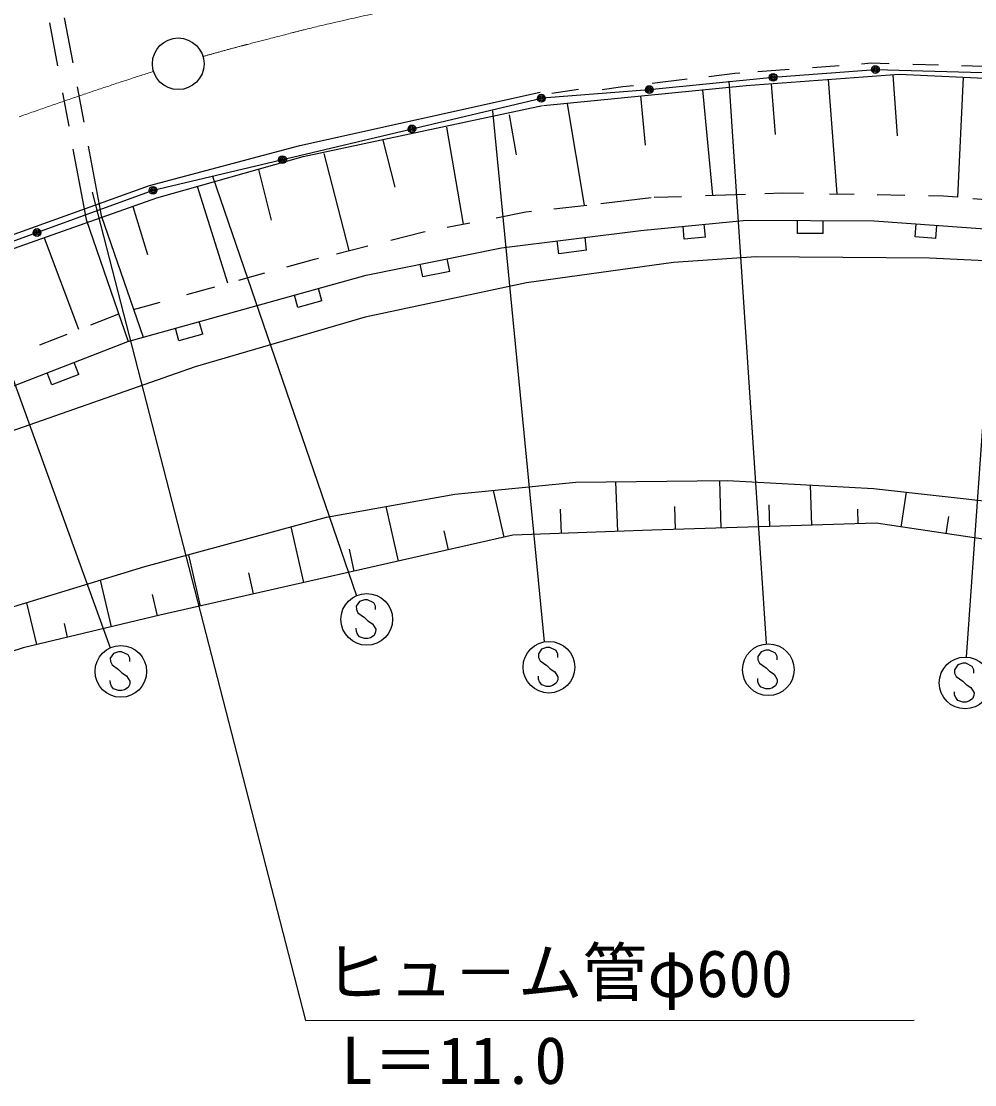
# Model space of a CAD drawing. Units: millimetres, scale not verified. Extents: x 40000 to 680000, y 20000 to 380000.
# Drawn here: x 254552 to 291488, y 284821 to 325988 of the extents above; entities that cross this region are included whole.
import ezdxf
from ezdxf.enums import TextEntityAlignment as Align

# ---------------------------------------------------------------- set-up
doc = ezdxf.new("R2010")
doc.units = ezdxf.units.MM
doc.header["$LTSCALE"] = 1000
doc.linetypes.add('CHAIN', pattern=[18.5, 12, -1.5, 3.5, -1.5])
for name, color, linetype, lineweight in [('M-BGD', 7, 'Continuous', 25), ('M-BMK', 2, 'CHAIN', 13), ('M-BMK-SRVR', 3, 'Continuous', 25), ('M-STR-STR3', 7, 'Continuous', 25), ('M-STR-STRC', 7, 'Continuous', 25)]:
    doc.layers.add(name, color=color, linetype=linetype, lineweight=lineweight)
doc.styles.add('ＭＳ ゴシック', font='')
doc.styles.get('ＭＳ ゴシック').set_extended_font_data('MS Gothic')

msp = doc.modelspace()

# ---------------------------------------------------------------- linework, layer by layer
at = {"layer": 'M-BGD'}
for p, q in [((256218, 326125), (256544, 324376)), ((255644, 325930), (255956, 324257)), ((283082, 324043), (284299, 324135)), ((283677, 323819), (287641, 324119)), ((285207, 324203), (286241, 324281)), ((287100, 324346), (287471, 324374)), ((287471, 324374), (288171, 324354)), ((287641, 324119), (292237, 323996)), ((289087, 324328), (290086, 324300)), ((290977, 324275), (292266, 324239)), ((278880, 323345), (283677, 323819)), ((278997, 323594), (280348, 323755)), ((281190, 323856), (282192, 323976)), ((282192, 323976), (282385, 323991)), ((282637, 323501), (288559, 323939)), ((286156, 319308), (285828, 323737)), ((288499, 321548), (288323, 323921)), ((288559, 323939), (293462, 323708)), ((290832, 319185), (291050, 323822)), ((256151, 323212), (256391, 321923)), ((256716, 323456), (256973, 322078)), ((265339, 321175), (274648, 323238)), ((274727, 323026), (278880, 323345)), ((274784, 322728), (282637, 323501)), ((275107, 323208), (276138, 323358)), ((277058, 323341), (277858, 323457)), ((277858, 323457), (278264, 323506)), ((281347, 319252), (280949, 323336)), ((283764, 321601), (283618, 323573)), ((259657, 319444), (274699, 323011)), ((276371, 318865), (275710, 322792)), ((278735, 321194), (278548, 323101)), ((265473, 320753), (274749, 322728)), ((273738, 320812), (273468, 322369)), ((271687, 318138), (271042, 321886)), ((257146, 321150), (257646, 318471)), ((259520, 319633), (265339, 321175)), ((269041, 319572), (268572, 321391)), ((256556, 321042), (257064, 318317)), ((259809, 319157), (265473, 320753)), ((267248, 317114), (266290, 320873)), ((264251, 318285), (263757, 320252)), ((250563, 316423), (259520, 319633)), ((262550, 315845), (261381, 319593)), ((250668, 316176), (259657, 319444)), ((250736, 315961), (259809, 319157)), ((276997, 318937), (278953, 319160)), ((279068, 319173), (280126, 319210)), ((281052, 319242), (282602, 319296)), ((283355, 319322), (284040, 319346)), ((284040, 319346), (284859, 319331)), ((285861, 319313), (286818, 319296)), ((287712, 319280), (288774, 319260)), ((289702, 319244), (290280, 319233)), ((290280, 319233), (290802, 319187)), ((291419, 319133), (292659, 319024)), ((259453, 316941), (258881, 318806)), ((275178, 318729), (276467, 318876)), ((257064, 318317), (258695, 313597)), ((257646, 318471), (259274, 313757)), ((272949, 318383), (274095, 318606)), ((274095, 318606), (274316, 318631)), ((278549, 317894), (282649, 318289)), ((282649, 318289), (287595, 318261)), ((284625, 317778), (284627, 318278)), ((285614, 317772), (285617, 318272)), ((287595, 318261), (295685, 317670)), ((268866, 317519), (270130, 317835)), ((270130, 317835), (270199, 317848)), ((271051, 318014), (271933, 318186)), ((273153, 317216), (278549, 317894)), ((280237, 317555), (280189, 318052)), ((281057, 317634), (281009, 318131)), ((289177, 317644), (289213, 318143)), ((289986, 317585), (290022, 318084)), ((256783, 314055), (255456, 317587)), ((275373, 316991), (275311, 317487)), ((276453, 317127), (276390, 317623)), ((281057, 317634), (280237, 317555)), ((285614, 317772), (284625, 317778)), ((289986, 317585), (289177, 317644)), ((266758, 316991), (267980, 317297)), ((267908, 316160), (273153, 317216)), ((276453, 317127), (275373, 316991)), ((264843, 316482), (265917, 316781)), ((265917, 316781), (266066, 316818)), ((270104, 316092), (270006, 316582)), ((271153, 316303), (271055, 316793)), ((279823, 316645), (274120, 315860)), ((283024, 316875), (279823, 316645)), ((289733, 316822), (283024, 316875)), ((297042, 316456), (289733, 316822)), ((262985, 315966), (263991, 316245)), ((271153, 316303), (270104, 316092)), ((258676, 313590), (267908, 316160)), ((274120, 315860), (267876, 314537)), ((260970, 315406), (262055, 315708)), ((265272, 314907), (265138, 315389)), ((266195, 315164), (266061, 315646)), ((258903, 314832), (259928, 315117)), ((266195, 315164), (265272, 314907)), ((257242, 314234), (258328, 314657)), ((267876, 314537), (261285, 312617)), ((261580, 313879), (261446, 314361)), ((255268, 313465), (256334, 313880)), ((260656, 313622), (260522, 314104)), ((261580, 313879), (260656, 313622)), ((248274, 309544), (258676, 313590)), ((261285, 312617), (252697, 309605)), ((256777, 312315), (256596, 312781)), ((255737, 311910), (255555, 312376)), ((256777, 312315), (255737, 311910)), ((271348, 307680), (276032, 308141)), ((276032, 308141), (281914, 308217)), ((277577, 308161), (277643, 306235)), ((281596, 308213), (281653, 306365)), ((281914, 308217), (287563, 307907)), ((285111, 308041), (285159, 306474)), ((266379, 306793), (271348, 307680)), ((272830, 307826), (273240, 306015)), ((287563, 307907), (293579, 307226)), ((288830, 307763), (288629, 306409)), ((268671, 307202), (269150, 305089)), ((279856, 307206), (279884, 306310)), ((283507, 307264), (283533, 306424)), ((259335, 304878), (266379, 306793)), ((275433, 307097), (275465, 306160)), ((286947, 307107), (286965, 306531)), ((290472, 306812), (290374, 306149)), ((264994, 306416), (265483, 304258)), ((287666, 306553), (278984, 306282)), ((294517, 305533), (287666, 306553)), ((273595, 306096), (259925, 302998)), ((270924, 306260), (271090, 305528)), ((278984, 306282), (273595, 306096)), ((267248, 305550), (267440, 304701)), ((261031, 305339), (261482, 303351)), ((252404, 302763), (259335, 304878)), ((257603, 304349), (258032, 302547)), ((263354, 304641), (263541, 303818)), ((254758, 303481), (255144, 301859)), ((259626, 303798), (259822, 302974)), ((259925, 302998), (254630, 301737)), ((256209, 302671), (256335, 302143)), ((254630, 301737), (245990, 298917))]:
    msp.add_line(p, q, dxfattribs=at)
for centre, radius in [((287641, 324119), 150), ((287641, 324119), 100), ((287641, 324119), 50), ((283677, 323819), 150), ((283677, 323819), 100), ((283677, 323819), 50), ((278880, 323345), 150), ((278880, 323345), 100), ((278880, 323345), 50), ((274699, 323011), 150), ((274699, 323011), 100), ((274699, 323011), 50), ((269685, 321822), 150), ((269685, 321822), 100), ((269685, 321822), 50), ((264671, 320633), 150), ((264671, 320633), 100), ((264671, 320633), 50), ((259657, 319444), 150), ((259657, 319444), 100), ((259657, 319444), 50), ((255162, 317810), 150), ((255162, 317810), 100), ((255162, 317810), 50)]:
    msp.add_circle(centre, radius, dxfattribs=at)
at = {"layer": 'M-BMK'}
for points, knots in [([(266323, 325858), (268506, 326357), (270689, 326855), (272889, 327271), (275398, 327746), (277929, 328113), (280471, 328358), (282310, 328535), (284155, 328648), (286001, 328703), (288794, 328787), (291591, 328739), (294382, 328594), (296477, 328484), (298570, 328319), (300654, 328084), (303367, 327777), (306067, 327350), (308750, 326834), (311088, 326384), (313412, 325866), (315707, 325241), (318420, 324501), (321090, 323611), (323747, 322679), (326367, 321761), (328975, 320802), (331502, 319662), (333663, 318687), (335766, 317580), (337832, 316415), (339594, 315423), (341329, 314388), (343054, 313336), (343631, 312984), (344207, 312630), (344777, 312269), (346074, 311447), (347343, 310584), (348595, 309696), (348804, 309548), (349012, 309399), (349219, 309249), (349427, 309100), (349634, 308950), (349841, 308799), (350047, 308648), (350254, 308497), (350459, 308345), (350853, 308054), (351245, 307760), (351636, 307464), (352026, 307168), (352416, 306871), (352804, 306572), (353183, 306279), (353561, 305985), (353939, 305690)], [0, 0, 0, 0, 1, 1, 1, 2, 2, 2, 3, 3, 3, 4, 4, 4, 5, 5, 5, 6, 6, 6, 7, 7, 7, 8, 8, 8, 9, 9, 9, 10, 10, 10, 11, 11, 11, 12, 12, 12, 13, 13, 13, 14, 14, 14, 15, 15, 15, 16, 16, 16, 17, 17, 17, 18, 18, 18, 19, 19, 19, 19]), ([(261595, 324627), (261734, 324665), (261873, 324704), (262012, 324743), (262189, 324792), (262366, 324841), (262543, 324890), (262720, 324938), (262897, 324986), (263075, 325032), (263102, 325039), (263129, 325046), (263155, 325053), (263182, 325060), (263209, 325067), (263236, 325074), (263262, 325080), (263289, 325087), (263316, 325094), (263597, 325167), (263878, 325238), (264158, 325311), (264519, 325404), (264880, 325500), (265241, 325591), (265601, 325683), (265962, 325771), (266323, 325858)], [0, 0, 0, 0, 1, 1, 1, 2, 2, 2, 3, 3, 3, 4, 4, 4, 5, 5, 5, 6, 6, 6, 7, 7, 7, 8, 8, 8, 9, 9, 9, 9]), ([(169141, 286607), (170650, 287203), (172159, 287800), (173665, 288406), (175210, 289029), (176751, 289662), (178291, 290298), (179831, 290935), (181370, 291574), (182903, 292227), (183568, 292511), (184232, 292797), (184896, 293083), (185560, 293369), (186224, 293654), (186888, 293940), (187552, 294225), (188217, 294511), (188880, 294798), (193014, 296580), (197144, 298368), (201276, 300151), (207400, 302794), (213528, 305423), (219652, 308063), (225774, 310703), (231891, 313353), (238049, 315908), (242143, 317606), (246256, 319262), (250408, 320814), (251100, 321072), (251793, 321328), (252488, 321581), (253182, 321833), (253878, 322082), (254574, 322328), (255271, 322574), (255969, 322816), (256668, 323054), (257007, 323170), (257345, 323284), (257685, 323398), (258024, 323511), (258363, 323623), (258703, 323734), (259028, 323839), (259353, 323942), (259678, 324045)], [0, 0, 0, 0, 1, 1, 1, 2, 2, 2, 3, 3, 3, 4, 4, 4, 5, 5, 5, 6, 6, 6, 7, 7, 7, 8, 8, 8, 9, 9, 9, 10, 10, 10, 11, 11, 11, 12, 12, 12, 13, 13, 13, 14, 14, 14, 15, 15, 15, 16, 16, 16, 16])]:
    msp.add_open_spline(points, degree=3, knots=knots, dxfattribs=at)
at = {"layer": 'M-BMK-SRVR'}
msp.add_circle((260632, 324341), 1000, dxfattribs=at)
at = {"layer": 'M-STR-STR3'}
for q in [(257312, 319377), (289135, 287324)]:
    msp.add_line((265572, 287312), q, dxfattribs=at)
at = {"layer": 'M-STR-STRC'}
for p, q in [((283426, 301907), (281972, 323667)), ((291165, 301373), (292758, 323914)), ((274826, 301970), (272825, 322525)), ((261954, 319988), (267536, 303751)), ((252530, 316821), (257998, 301733)), ((267653, 303532), (267529, 303347)), ((267845, 303597), (267653, 303532)), ((267966, 303595), (267845, 303597)), ((268216, 303477), (267966, 303595)), ((268279, 303345), (268216, 303477)), ((267529, 303347), (267532, 303215)), ((267532, 303215), (267595, 303086)), ((267595, 303086), (267850, 302905)), ((268279, 303216), (268279, 303345)), ((267850, 302905), (267979, 302773)), ((267979, 302773), (268159, 302658)), ((268159, 302658), (268285, 302457)), ((267532, 302368), (267529, 302489)), ((267572, 302265), (267532, 302368)), ((267656, 302154), (267572, 302265)), ((268219, 302215), (268077, 302123)), ((268280, 302347), (268219, 302215)), ((268285, 302457), (268280, 302347)), ((267843, 302094), (267656, 302154)), ((267977, 302094), (267843, 302094)), ((268077, 302123), (267977, 302094)), ((258125, 301518), (258002, 301334)), ((258318, 301584), (258125, 301518)), ((258439, 301581), (258318, 301584)), ((258689, 301463), (258439, 301581)), ((258752, 301331), (258689, 301463)), ((274709, 301681), (274586, 301497)), ((274586, 301497), (274588, 301365)), ((274588, 301365), (274652, 301236)), ((274902, 301747), (274709, 301681)), ((275023, 301744), (274902, 301747)), ((275273, 301626), (275023, 301744)), ((275336, 301494), (275273, 301626)), ((275336, 301365), (275336, 301494)), ((283208, 301583), (283084, 301398)), ((283084, 301398), (283087, 301266)), ((283400, 301648), (283208, 301583)), ((283521, 301646), (283400, 301648)), ((283771, 301528), (283521, 301646)), ((283834, 301396), (283771, 301528)), ((283835, 301267), (283834, 301396)), ((258002, 301334), (258004, 301202)), ((258004, 301202), (258068, 301073)), ((258068, 301073), (258323, 300891)), ((258752, 301202), (258752, 301331)), ((274652, 301236), (274907, 301054)), ((274907, 301054), (275036, 300923)), ((283087, 301266), (283150, 301137)), ((283150, 301137), (283405, 300956)), ((283405, 300956), (283535, 300824)), ((290830, 301071), (290707, 300887)), ((291023, 301137), (290830, 301071)), ((291144, 301135), (291023, 301137)), ((291394, 301016), (291144, 301135)), ((291457, 300885), (291394, 301016)), ((258323, 300891), (258452, 300760)), ((258452, 300760), (258631, 300644)), ((258631, 300644), (258758, 300444)), ((274589, 300517), (274586, 300638)), ((275036, 300923), (275216, 300807)), ((275216, 300807), (275342, 300607)), ((275342, 300607), (275337, 300496)), ((283087, 300418), (283084, 300540)), ((283535, 300824), (283714, 300708)), ((283714, 300708), (283840, 300508)), ((290707, 300887), (290709, 300755)), ((290709, 300755), (290773, 300626)), ((290773, 300626), (291028, 300445)), ((291457, 300756), (291457, 300885)), ((258005, 300354), (258002, 300475)), ((258044, 300251), (258005, 300354)), ((258129, 300141), (258044, 300251)), ((258316, 300080), (258129, 300141)), ((258692, 300202), (258550, 300109)), ((258753, 300333), (258692, 300202)), ((258758, 300444), (258753, 300333)), ((274628, 300414), (274589, 300517)), ((274713, 300304), (274628, 300414)), ((274900, 300243), (274713, 300304)), ((275034, 300243), (274900, 300243)), ((275134, 300272), (275034, 300243)), ((275276, 300365), (275134, 300272)), ((275337, 300496), (275276, 300365)), ((283127, 300316), (283087, 300418)), ((283211, 300205), (283127, 300316)), ((283398, 300145), (283211, 300205)), ((283532, 300145), (283398, 300145)), ((283632, 300174), (283532, 300145)), ((283774, 300266), (283632, 300174)), ((283835, 300398), (283774, 300266)), ((283840, 300508), (283835, 300398)), ((291028, 300445), (291157, 300313)), ((291157, 300313), (291336, 300197)), ((291336, 300197), (291463, 299997)), ((258450, 300080), (258316, 300080)), ((258550, 300109), (258450, 300080)), ((290710, 299907), (290707, 300029)), ((290749, 299805), (290710, 299907)), ((290834, 299694), (290749, 299805)), ((291397, 299755), (291255, 299663)), ((291458, 299887), (291397, 299755)), ((291463, 299997), (291458, 299887)), ((291021, 299634), (290834, 299694)), ((291155, 299634), (291021, 299634)), ((291255, 299663), (291155, 299634))]:
    msp.add_line(p, q, dxfattribs=at)
for centre in [(267936, 302835), (258409, 300821), (274993, 300984), (283492, 300886), (291114, 300375)]:
    msp.add_circle(centre, 1000, dxfattribs=at)

# ---------------------------------------------------------------- texts
at = {"layer": 'M-STR-STR3', "style": 'ＭＳ ゴシック'}
for s, p in [('ヒュ－ム管', (266290, 287702)), ('φ600', (278810, 287660)), ('L＝11.0', (266948, 284297))]:
    msp.add_text(s, height=1833, rotation=0.03, dxfattribs=at).set_placement(p, align=Align.BOTTOM_LEFT)

doc.saveas('drawing.dxf')
